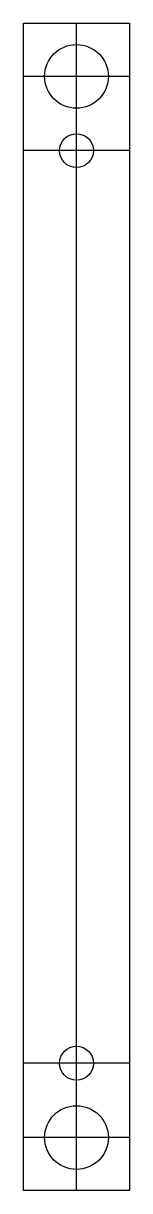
# Model space of a CAD drawing. Header units: millimetres. Extents: x -35 to -25, y -41 to 69.
import ezdxf

# ---------------------------------------------------------------- set-up
doc = ezdxf.new("R2010")
doc.units = ezdxf.units.MM
doc.layers.get('0').update_dxf_attribs({"linetype": 'CONTINUOUS'})

msp = doc.modelspace()

# ---------------------------------------------------------------- linework, layer by layer
for p, q in [((-29.93, -40.53), (-29.93, 69.47)), ((-24.93, 64.47), (-34.93, 64.47)), ((-24.93, 57.47), (-34.93, 57.47)), ((-24.93, -28.53), (-34.93, -28.53)), ((-24.93, -35.53), (-34.93, -35.53))]:
    msp.add_line(p, q)
msp.add_lwpolyline([(-24.93, 69.47), (-24.93, -40.53), (-34.93, -40.53), (-34.93, 69.47)], close=True)
for centre, radius in [((-29.93, 64.47), 3), ((-29.93, 57.47), 1.6), ((-29.93, -28.53), 1.6), ((-29.93, -35.53), 3)]:
    msp.add_circle(centre, radius)

doc.saveas('drawing.dxf')
